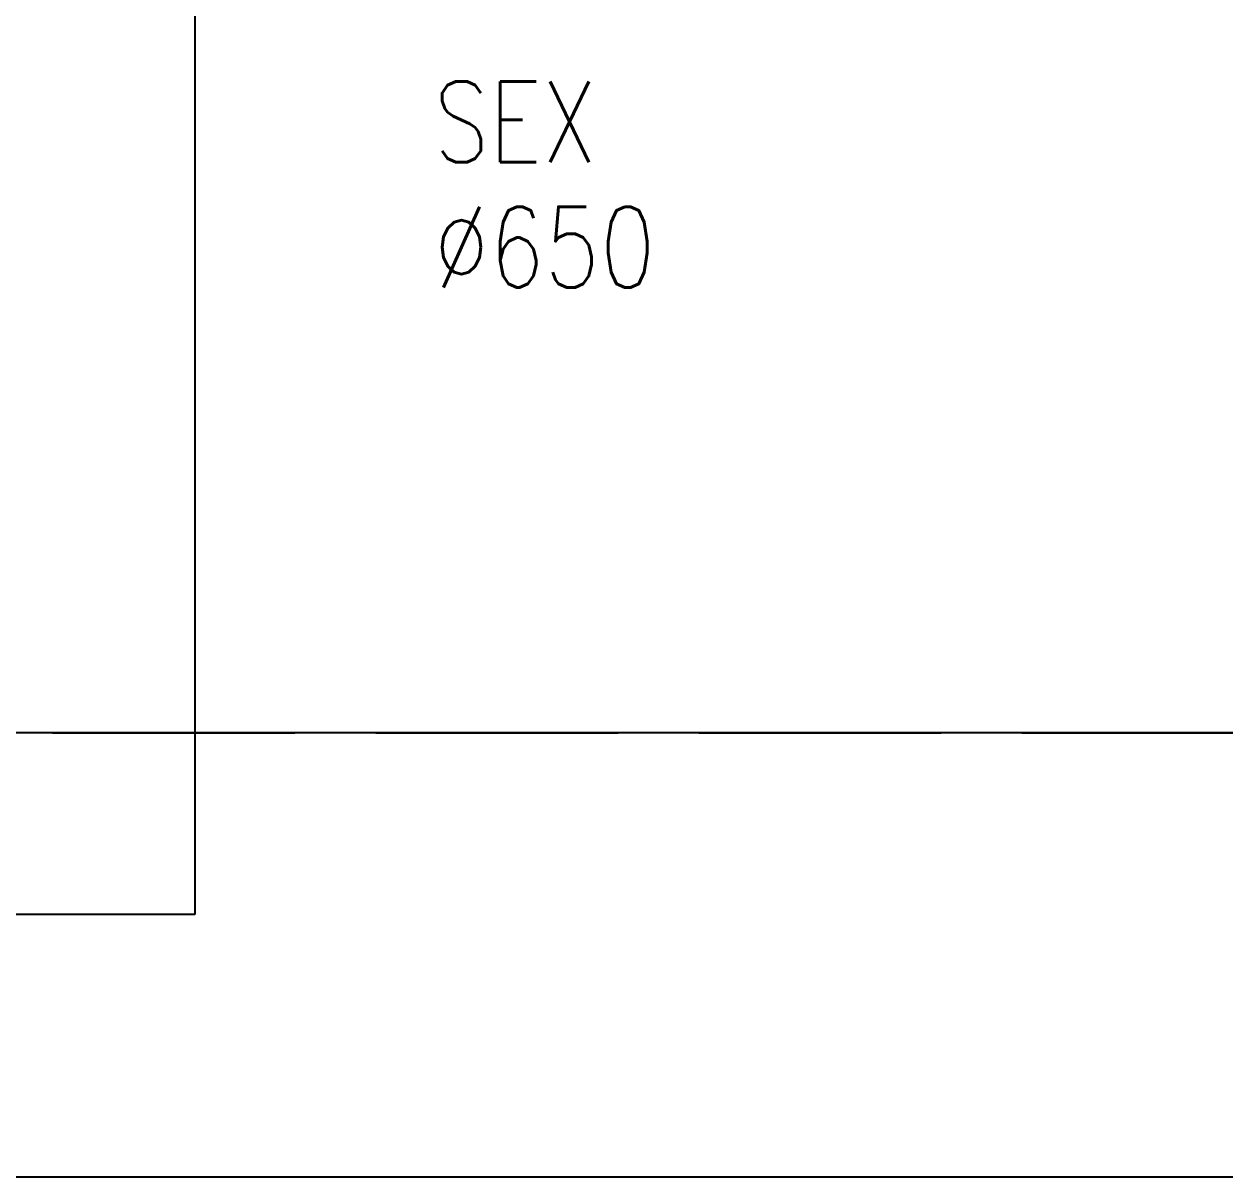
# Model space of a CAD drawing. Extents: x -18489 to 195597, y -1599 to 112111.
# Drawn here: x 14801.5 to 14950.1, y 26265.8 to 26408.6 of the extents above; entities that cross this region are included whole.
import ezdxf
from ezdxf.enums import TextEntityAlignment as Align
from ezdxf.xclip import XClip

# ---------------------------------------------------------------- set-up
doc = ezdxf.new("R2010")
doc.units = 0
doc.header["$LTSCALE"] = 100
doc.header["$XCLIPFRAME"] = 2
doc.linetypes.add('188K-SM-07-F10-MECH-CR PIPE-Y2257103$0$X-S-FAB_SL ALL$0$HIDDEN', pattern=[0.4, 0.3, -0.1])
for name, color, linetype in [('188K-SM-07-F10-MECH-CR PIPE-Y2257103$0$0-CF-AAS-SEX', 3, 'Continuous'), ('188K-SM-07-F10-MECH-CR PIPE-Y2257103$0$X-S-FAB_SL ALL$0$ASP_1', 1, 'Continuous'), ('188K-SM-07-F10-MECH-CR PIPE-Y2257103$0$X-S-FAB_SL ALL$0$BEAM-S', 2, 'Continuous'), ('188K-SM-07-F10-MECH-CR PIPE-Y2257103$0$X-S-FAB_SL ALL$0$HID', 5, '188K-SM-07-F10-MECH-CR PIPE-Y2257103$0$X-S-FAB_SL ALL$0$HIDDEN')]:
    doc.layers.add(name, color=color, linetype=linetype)
doc.styles.add('188K-SM-07-F10-MECH-CR PIPE-Y2257103$0$T0', font='simplex.shx', dxfattribs={"width": 0.8, "bigfont": 'chineset.shx'})

# ---------------------------------------------------------------- blocks, each defined once
blk = doc.blocks.new('*U1953')
at = {"color": 241}
blk.add_lwpolyline([(17.5, 50), (-17.5, 50), (-17.5, 337.5), (17.5, 337.5)], close=True, dxfattribs=at)
blk = doc.blocks.new('188K-SM-07-F10-MECH-CR PIPE-Y2257103$0$X-S-FAB_SL ALL')
at = {"layer": '188K-SM-07-F10-MECH-CR PIPE-Y2257103$0$X-S-FAB_SL ALL$0$ASP_1'}
blk.add_line((6596.479, -73068.977), (12198.979, -73068.977), dxfattribs=at)
at = {"layer": '188K-SM-07-F10-MECH-CR PIPE-Y2257103$0$X-S-FAB_SL ALL$0$HID'}
blk.add_line((-2628.521, -73013.977), (19076.479, -73013.977), dxfattribs=at)
at = {"layer": '188K-SM-07-F10-MECH-CR PIPE-Y2257103$0$X-S-FAB_SL ALL$0$BEAM-S'}
blk.add_blockref('*U1953', (10331.579, -73086.477), dxfattribs=at)
blk = doc.blocks.new('188K-SM-07-F10-MECH-CR PIPE-Y2257103')
blk.add_line((23502.5, 26320.786), (1845, 26320.786))
ref = blk.add_blockref('188K-SM-07-F10-MECH-CR PIPE-Y2257103$0$X-S-FAB_SL ALL', (4473.521, 99334.763))
XClip(ref).set_block_clipping_path([(-7553.4648570136, -75341.9369645483), (24026.2025623869, -67725.7696244382)])
at = {"layer": '188K-SM-07-F10-MECH-CR PIPE-Y2257103$0$0-CF-AAS-SEX', "style": '188K-SM-07-F10-MECH-CR PIPE-Y2257103$0$T0', "width": 0.8}
for s, p in [('SEX', (14852.19, 26396.484)), ('%%C650', (14852.19, 26380.963))]:
    blk.add_text(s, height=10, dxfattribs=at).set_placement(p, align=Align.MIDDLE_LEFT)

msp = doc.modelspace()

# ---------------------------------------------------------------- block references
msp.add_blockref('188K-SM-07-F10-MECH-CR PIPE-Y2257103', (0, 0))

doc.saveas('drawing.dxf')
